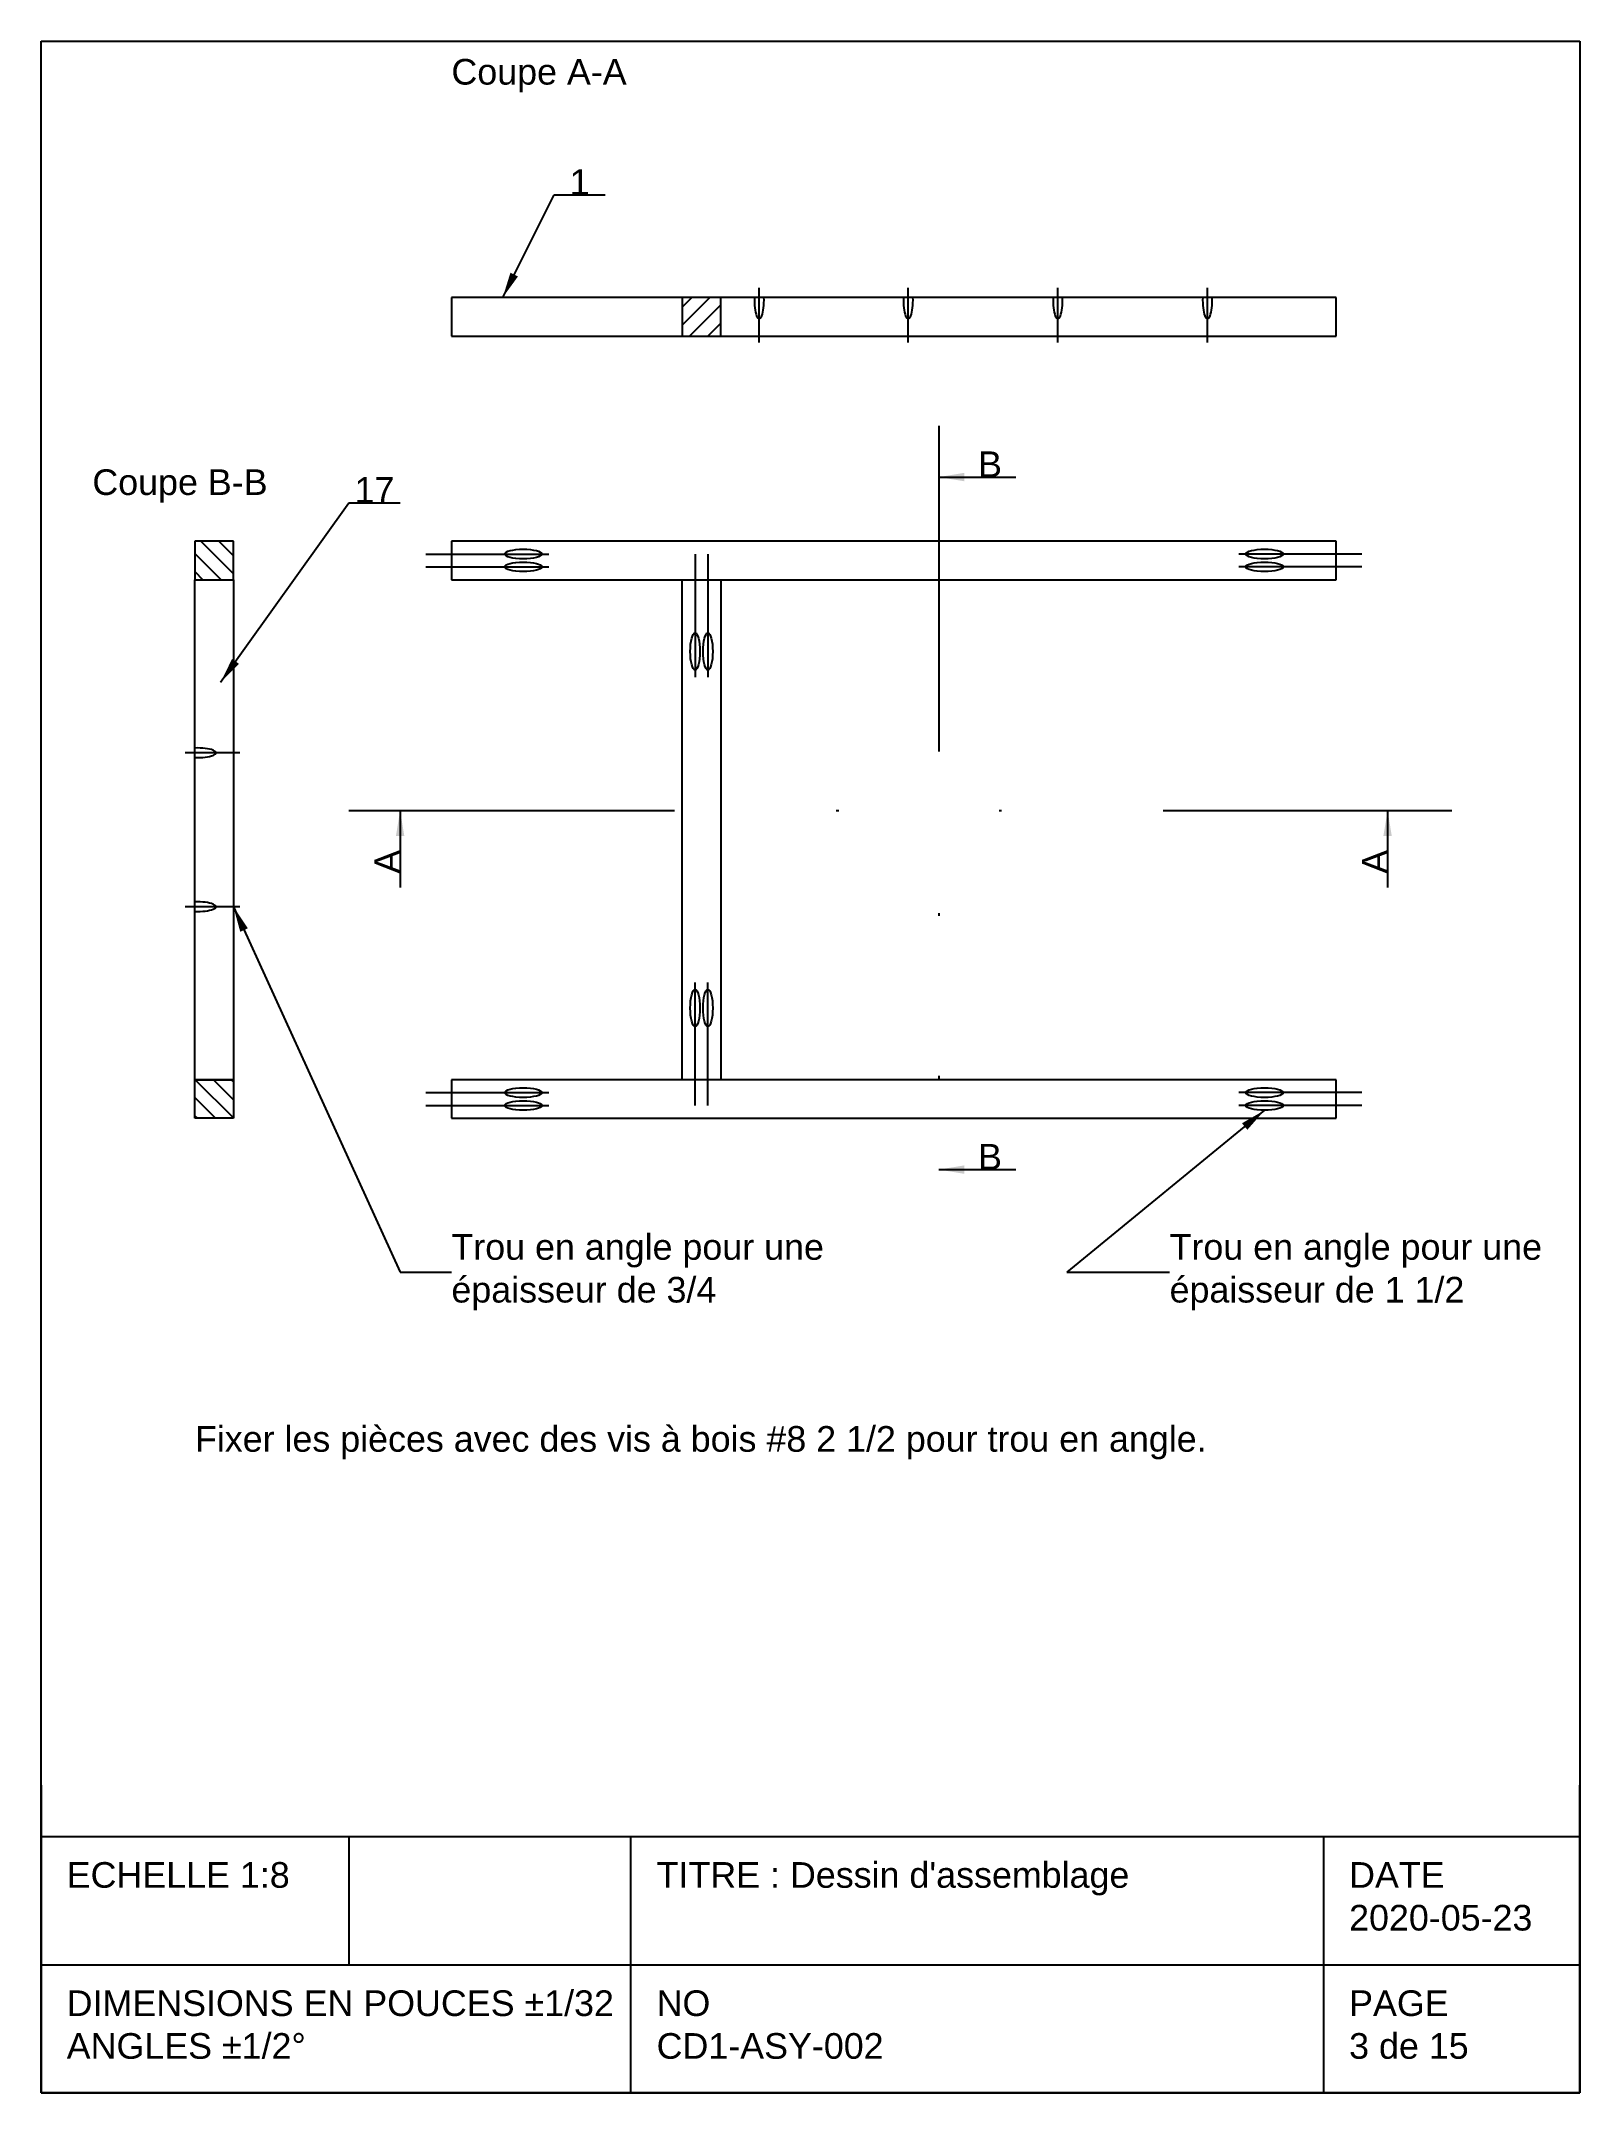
# Model space of a CAD drawing. Header units: inches. Extents: x -16 to 44, y -38 to 42.
import ezdxf

# ---------------------------------------------------------------- set-up
doc = ezdxf.new("R2010")
doc.units = ezdxf.units.IN
doc.header["$MEASUREMENT"] = 0
doc.linetypes.add('CENTER', pattern=[50.8, 31.75, -6.35, 6.35, -6.35])
doc.linetypes.add('DIVIDE', pattern=[31.75, 12.7, -6.3, 0.1, -6.25, 0.1, -6.3])
doc.layers.get('0').update_dxf_attribs({"lineweight": 25})
doc.styles.add('QCADDimTextStyle', font='txt')
doc.styles.add('textstyle11', font='')
doc.styles.add('textstyle12', font='')
doc.styles.add('textstyle13', font='')
doc.styles.add('textstyle14', font='')
doc.styles.add('textstyle15', font='')
doc.styles.add('textstyle16', font='')
doc.styles.add('textstyle17', font='')
doc.styles.add('textstyle18', font='')
doc.styles.add('textstyle19', font='')
doc.styles.add('textstyle20', font='')
doc.styles.add('textstyle21', font='')
doc.styles.add('textstyle22', font='')
doc.styles.add('textstyle23', font='')
doc.styles.add('textstyle24', font='')
doc.styles.add('textstyle25', font='')
doc.styles.add('textstyle26', font='')
doc.styles.add('textstyle27', font='')
doc.styles.get('textstyle11').set_extended_font_data('Arial')
doc.styles.get('textstyle12').set_extended_font_data('Arial')
doc.styles.get('textstyle13').set_extended_font_data('Arial')
doc.styles.get('textstyle14').set_extended_font_data('Arial')
doc.styles.get('textstyle15').set_extended_font_data('Arial')
doc.styles.get('textstyle16').set_extended_font_data('Arial')
doc.styles.get('textstyle17').set_extended_font_data('Arial')
doc.styles.get('textstyle18').set_extended_font_data('Arial')
doc.styles.get('textstyle19').set_extended_font_data('Arial')
doc.styles.get('textstyle20').set_extended_font_data('Arial')
doc.styles.get('textstyle21').set_extended_font_data('Arial')
doc.styles.get('textstyle22').set_extended_font_data('Arial')
doc.styles.get('textstyle23').set_extended_font_data('Arial')
doc.styles.get('textstyle24').set_extended_font_data('Arial')
doc.styles.get('textstyle25').set_extended_font_data('Arial')
doc.styles.get('textstyle26').set_extended_font_data('Arial')
doc.styles.get('textstyle27').set_extended_font_data('Arial')
doc.dimstyles.new('QCADDimStyle', dxfattribs={"dimscale": 8, "dimtxt": 0.125, "dimasz": 0.125, "dimexe": 0.0625, "dimexo": 0.03125, "dimgap": 0.03125, "dimtad": 1, "dimtoh": 1, "dimdec": 4, "dimzin": 0, "dimdsep": 46, "dimtxsty": 'QCADDimTextStyle', "dimcen": 0.09, "dimadec": 0, "dimazin": 0, "dimtfac": 1, "dimtdec": 4, "dimtofl": 0, "dimtmove": 0, "dimatfit": 3, "dimfxl": 1, "dimtolj": 1, "dimtzin": 0, "dimarcsym": 0})

# ---------------------------------------------------------------- blocks, each defined once
blk = doc.blocks.new('cartouche_ANSI_A')
for p, q in [((0, 10), (7.5, 10)), ((0, 0), (0, 10)), ((7.5, 10), (7.5, 0)), ((0, 1.5), (0, 0)), ((7.5, 0), (7.5, 1.5)), ((0, 1.25), (7.5, 1.25)), ((1.5, 1.25), (1.5, 0.625)), ((2.875, 0), (2.875, 1.25)), ((6.25, 1.25), (6.25, 0)), ((0, 0), (0, 0.75)), ((7.5, 0.75), (7.5, 0)), ((0, 0.625), (2.875, 0.625)), ((2.875, 0.625), (5.625, 0.625)), ((5.625, 0.625), (7.5, 0.625)), ((7.5, 0), (0, 0)), ((0, 0), (7.5, 0)), ((7.5, 0), (0, 0))]:
    blk.add_line(p, q)
at = {"char_height": 0.125, "attachment_point": 1}
for s, insert, style in [('ECHELLE 1:8', (0.125, 1.125), 'textstyle12'), ("TITRE : Dessin d'assemblage", (3, 1.125), 'textstyle14'), ('DATE\\P2020-05-23', (6.375, 1.125), 'textstyle16'), ('DIMENSIONS EN POUCES %%p1/32\\PANGLES %%p1/2%%d', (0.125, 0.5), 'textstyle11'), ('NO\\PCD1-ASY-002', (3, 0.5), 'textstyle13'), ('PAGE\\P3 de 15', (6.375, 0.5), 'textstyle15')]:
    blk.add_mtext(s, dxfattribs=dict(at, insert=insert, style=style))

msp = doc.modelspace()

# ---------------------------------------------------------------- hatches: boundary and pattern name
h = msp.add_hatch()
h.set_pattern_fill('ANSI31', color=256, scale=4, style=0)
h.paths.add_polyline_path([(9, 30.5), (10.5, 30.5), (10.5, 32), (9, 32)], flags=0)
h = msp.add_hatch()
h.set_pattern_fill('ANSI31', color=256, scale=4, angle=90, style=0)
h.paths.add_polyline_path([(-10, 21), (-8.5, 21), (-8.5, 22.5), (-10, 22.5)], flags=0)
h = msp.add_hatch()
h.set_pattern_fill('ANSI31', color=256, scale=4, angle=90, style=0)
h.paths.add_polyline_path([(-10, 1.5), (-8.5, 1.5), (-8.5, 0), (-10, 0)], flags=0)

# ---------------------------------------------------------------- linework, layer by layer
for p, q in [((34.5, 32), (0, 32)), ((0, 32), (0, 30.5)), ((10.5, 32), (9, 32)), ((9, 32), (9, 30.5)), ((10.5, 30.5), (10.5, 32)), ((34.5, 30.5), (34.5, 32)), ((0, 30.5), (34.5, 30.5)), ((9, 30.5), (10.5, 30.5)), ((-8.5, 22.5), (-10, 22.5)), ((-10, 22.5), (-10, 21)), ((-8.5, 21), (-8.5, 22.5)), ((34.5, 22.5), (0, 22.5)), ((0, 22.5), (0, 21)), ((34.5, 21), (34.5, 22.5)), ((-10, 21), (-8.5, 21)), ((-10, 1.5), (-10, 21)), ((-10, 21), (-8.5, 21)), ((-8.5, 21), (-8.5, 1.5)), ((0, 21), (34.5, 21)), ((9, 21), (10.5, 21)), ((9, 1.5), (9, 21)), ((10.5, 21), (10.5, 1.5)), ((-8.5, 1.5), (-10, 1.5)), ((-10, 1.5), (-8.5, 1.5)), ((-10, 0), (-10, 1.5)), ((-8.5, 1.5), (-8.5, 0)), ((34.5, 1.5), (0, 1.5)), ((0, 1.5), (0, 0)), ((10.5, 1.5), (9, 1.5)), ((34.5, 0), (34.5, 1.5)), ((-8.5, 0), (-10, 0)), ((0, 0), (34.5, 0))]:
    msp.add_line(p, q)
at = {"linetype": 'CENTER'}
for p, q in [((12, 30.25), (12, 32.375)), ((17.81, 30.25), (17.81, 32.375)), ((23.643, 30.25), (23.643, 32.375)), ((29.477, 30.25), (29.477, 32.375)), ((-1, 22), (3.799, 22)), ((9.5, 22), (9.5, 17.201)), ((10, 22), (10, 17.201)), ((35.5, 22), (30.701, 22)), ((-1, 21.5), (3.799, 21.5)), ((35.5, 21.5), (30.701, 21.5)), ((-8.25, 14.25), (-10.375, 14.25)), ((-8.25, 8.25), (-10.375, 8.25)), ((9.5, 0.5), (9.5, 5.299)), ((10, 0.5), (10, 5.299)), ((-1, 1), (3.799, 1)), ((35.5, 1), (30.701, 1)), ((-1, 0.5), (3.799, 0.5)), ((35.5, 0.5), (30.701, 0.5))]:
    msp.add_line(p, q, dxfattribs=at)
at = {"linetype": 'DIVIDE'}
for p, q in [((19, 27), (19, -4)), ((-4, 12), (39, 12))]:
    msp.add_line(p, q, dxfattribs=at)
for centre, major_axis in [((12, 31.9), (0, -0.724)), ((17.81, 31.9), (0, -0.724)), ((23.643, 31.9), (0, -0.724)), ((29.477, 31.9), (0, -0.724)), ((-9.9, 14.25), (0.724, 0)), ((-9.9, 8.25), (0.724, 0))]:
    msp.add_ellipse(centre, major_axis=major_axis, ratio=0.258819, start_param=4.57324, end_param=7.993131)
for centre, major_axis in [((2.799, 22), (0.724, 0)), ((2.799, 21.5), (0.724, 0)), ((31.701, 22), (-0.724, 0)), ((31.701, 21.5), (-0.724, 0)), ((9.5, 18.201), (0, -0.724)), ((10, 18.201), (0, -0.724)), ((9.5, 4.299), (0, 0.724)), ((10, 4.299), (0, 0.724)), ((2.799, 1), (0.724, 0)), ((31.701, 1), (-0.724, 0)), ((2.799, 0.5), (0.724, 0)), ((31.701, 0.5), (-0.724, 0))]:
    msp.add_ellipse(centre, major_axis=major_axis, ratio=0.258819)

# ---------------------------------------------------------------- block references
at = {"xscale": 8, "yscale": 8}
msp.add_blockref('cartouche_ANSI_A', (-16, -38), dxfattribs=at)

# ---------------------------------------------------------------- texts
at = {"char_height": 1}
for s, insert, attachment_point, style in [('Coupe A-A', (0, 40), 7, 'textstyle22'), ('1', (5, 36), 8, 'textstyle27'), ('B', (21, 25), 8, 'textstyle25'), ('Coupe B-B', (-14, 24), 7, 'textstyle23'), ('17', (-3, 24), 8, 'textstyle26'), ('B', (21, -2), 8, 'textstyle24'), ('Trou en angle pour une \\Pépaisseur de 3/4', (0, -6), 4, 'textstyle18'), ('Trou en angle pour une \\Pépaisseur de 1 1/2', (28, -6), 4, 'textstyle17'), ('Fixer les pièces avec des vis à bois #8 2 1/2 pour trou en angle.', (-10, -12), 1, 'textstyle19')]:
    msp.add_mtext(s, dxfattribs=dict(at, insert=insert, attachment_point=attachment_point, style=style))
at = {"char_height": 1, "attachment_point": 8, "rotation": 90}
for insert, style in [((-2, 10), 'textstyle20'), ((36.5, 10), 'textstyle21')]:
    msp.add_mtext('A', dxfattribs=dict(at, insert=insert, style=style))

# ---------------------------------------------------------------- leaders
for points in [[(2, 32), (4, 36), (6, 36)], [(19, 25), (22, 25)], [(-9, 17), (-4, 24), (-2, 24)], [(-2, 12), (-2, 9)], [(36.5, 12), (36.5, 9)], [(-8.5, 8.25), (-2, -6), (0, -6)], [(31.701, 0.313), (24, -6), (28, -6)], [(19, -2), (22, -2)]]:
    msp.add_leader(points, dimstyle='QCADDimStyle')

doc.saveas('drawing.dxf')
